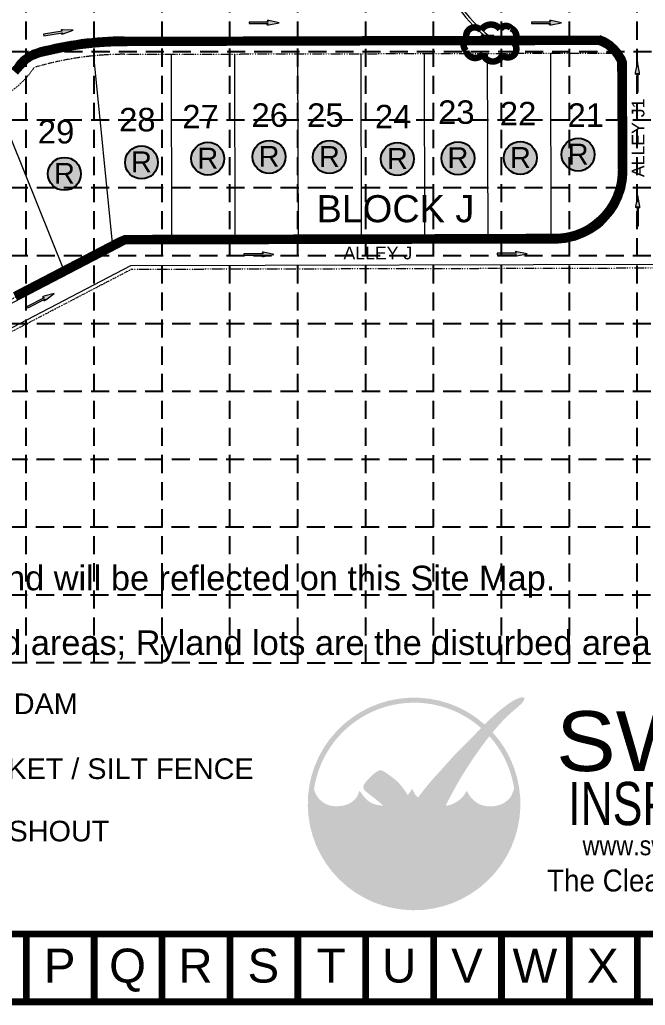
# Model space of a CAD drawing. Extents: x 7749 to 9256, y 6499 to 8908.
# Drawn here: x 8348 to 8695, y 6499 to 7045 of the extents above; entities that cross this region are included whole.
import ezdxf
from ezdxf.enums import TextEntityAlignment as Align

# ---------------------------------------------------------------- set-up
doc = ezdxf.new("R2010")
doc.units = 0
doc.header["$MEASUREMENT"] = 0
doc.linetypes.add('DASHED', pattern=[0.75, 0.5, -0.25])
doc.linetypes.add('DIVIDE', pattern=[1.25, 0.5, -0.25, 0, -0.25, 0, -0.25])
for name, color, linetype in [('1 ALLEY', 7, 'Continuous'), ('1 BLOCK NUMBERS', 7, 'Continuous'), ('1 LOT NUMBERS', 7, 'Continuous'), ('1 RYLAND LOT', 7, 'Continuous'), ('27', 7, 'Continuous'), ('29', 7, 'Continuous'), ('BASE', 7, 'Continuous'), ('DED-4692-2629', 7, 'Continuous'), ('DED-4746-825', 7, 'Continuous'), ('DED-4986-2484', 7, 'Continuous'), ('EROSION BLANKETS', 84, 'Continuous'), ('FLOODPLAIN-CB', 7, 'Continuous'), ('GRID', 254, 'DASHED'), ('INLET PROTECTION', 5, 'Continuous'), ('LEGEND', 7, 'Continuous'), ('LOGO', 7, 'Continuous'), ('PNTNO', 7, 'Continuous')]:
    doc.layers.add(name, color=color, linetype=linetype)
doc.styles.add("L200'", font='ARIAL.TTF', dxfattribs={"height": 0.001969})
doc.styles.add('LOGO', font='ROCKB.TTF', dxfattribs={"height": 25})
doc.styles.add('LOGO1', font='ROCKEB.TTF', dxfattribs={"height": 25})
doc.styles.add('ryland', font='ARIAL.TTF', dxfattribs={"height": 25})
doc.styles.get("Standard").update_dxf_attribs({"font": 'ARIAL.TTF'})

# ---------------------------------------------------------------- blocks, each defined once
blk = doc.blocks.new('RYLAND')
h = blk.add_hatch(color=81)
h.paths.add_polyline_path([(1.164, -1.048, 1), (-1.408, -1.048, 1)])
h.paths.add_polyline_path([(-1.348, -2.228), (1.104, -2.228), (1.104, 0.21), (-1.348, 0.21)], flags=25)
at = {"color": 5}
blk.add_circle((-0.122, -1.048), 1.286, dxfattribs=at)
at = {"layer": 'BASE', "color": 5, "style": 'ryland'}
blk.add_text('R', height=1.625, dxfattribs=at).set_placement((-0.122, -1.821), align=Align.CENTER)
blk = doc.blocks.new('A$C488D7619')
at = {"layer": 'INLET PROTECTION', "color": 170, "ltscale": 100, "const_width": 1.26}
blk.add_lwpolyline([(3.95, 6.64, 0.520567), (3.95, 6.64, 0.765195), (1.1, 5.21, 0.417879), (1.08, 2.62, 0.6649), (4.34, 2.12, 0.744833), (8.02, 1.81, 0.975642), (10.31, 4.18, 0.520567), (9.74, 7.03, 0.520567), (7.65, 6.84, 0.540264), (3.95, 6.64)], format="xyb", close=True, dxfattribs=at)
blk = doc.blocks.new('A$C2CE27EB8')
at = {"layer": 'LOGO'}
h = blk.add_hatch(color=170, dxfattribs=at)
h.paths.add_polyline_path([(95.21, 59.82), (94.07, 60.99), (93.21, 61.99), (92.49, 62.94), (91.73, 64.11), (90.89, 65.57), (90.18, 66.95), (89.7, 67.92), (89.22, 68.93), (88.75, 69.96), (88.28, 71), (87.62, 72.55), (86.87, 74.41), (86.32, 75.85), (85.99, 76.74), (85.67, 77.62), (85.34, 78.51), (85, 79.41), (84.64, 80.33), (84.26, 81.28), (83.86, 82.26), (83.43, 83.26), (82.97, 84.28), (82.49, 85.31), (81.99, 86.36), (81.46, 87.4), (80.9, 88.45), (80.32, 89.5), (79.72, 90.53), (79.11, 91.56), (78.48, 92.56), (77.84, 93.53), (77.2, 94.47), (76.56, 95.38), (75.92, 96.24), (75.3, 97.06), (74.67, 97.83), (74.04, 98.58), (73.41, 99.29), (72.76, 99.98), (72.18, 100.58), (70.47, 100.57), (68.51, 100.77), (66.91, 101.08), (65.81, 101.33), (64.71, 101.65), (63.63, 102.02), (62.06, 102.64), (60.08, 103.67), (58.25, 104.86), (56.64, 106.15), (55.21, 107.55), (53.97, 108.97), (52.92, 110.32), (52.07, 111.49), (51.38, 112.46), (51.04, 112.94), (50.73, 113.36), (50.45, 113.72), (50.21, 114.01), (49.99, 114.23), (49.81, 114.37), (49.65, 114.44), (49.52, 114.42), (49.41, 114.34), (49.31, 114.19), (49.21, 113.99), (49.12, 113.73), (49.03, 113.43), (48.78, 112.59), (48.35, 111.37), (47.82, 110.2), (47.26, 109.19), (46.56, 108.14), (45.73, 107.09), (44.77, 106.06), (43.69, 105.07), (42.49, 104.14), (41.19, 103.27), (39.81, 102.5), (38.37, 101.81), (36.89, 101.24), (35.33, 100.78), (33.65, 100.41), (31.82, 100.14), (29.83, 99.97), (27.76, 99.9), (25.71, 99.95), (23.77, 100.11), (21.99, 100.39), (20.31, 100.82), (18.69, 101.39), (17.08, 102.14), (15.46, 103.06), (13.87, 104.16), (12.32, 105.45), (11.21, 106.54), (10.49, 107.32), (9.78, 108.17), (9.09, 109.12), (8.42, 110.2), (7.76, 111.43), (7.12, 112.83), (6.48, 114.44), (5.86, 116.29, -0.595729), (166.64, 175.14), (167.92, 176.44), (168.96, 177.49), (170.04, 178.58, 37.93689), (177.71, 171.01), (177.27, 170.49), (176.39, 169.41), (175.49, 168.31), (174.62, 167.22, -0.146449), (198.44, 116.73), (198.02, 115.74), (197.64, 114.82), (197.3, 113.96), (196.98, 113.15), (196.5, 111.93), (195.97, 110.68), (195.37, 109.54), (194.69, 108.48), (193.93, 107.51), (193.1, 106.61), (192.17, 105.72), (191.18, 104.88), (190.12, 104.08), (189.01, 103.34), (187.85, 102.66), (186.64, 102.06), (185.39, 101.52), (184.09, 101.05), (182.74, 100.67), (181.36, 100.35), (179.94, 100.11), (178.49, 99.93), (177.02, 99.82), (175.54, 99.78), (174.03, 99.82), (172.47, 99.95), (170.84, 100.18), (169.18, 100.51), (167.52, 100.95), (165.91, 101.5), (164.39, 102.18), (162.94, 102.98), (161.55, 103.91), (160.21, 104.96), (158.91, 106.15), (157.67, 107.43), (156.53, 108.76), (155.55, 110.06), (154.79, 111.23), (154.27, 112.14), (153.99, 112.64), (153.74, 113.09), (153.51, 113.47), (153.3, 113.77), (153.11, 113.98), (152.93, 114.1), (152.75, 114.14), (152.58, 114.09), (152.41, 113.98), (152.25, 113.8), (152.08, 113.58), (151.91, 113.32), (151.73, 113.03), (151.54, 112.72), (151.05, 111.91), (150.36, 110.83), (149.46, 109.62), (148.5, 108.52), (147.62, 107.63), (146.66, 106.74), (145.6, 105.88), (144.45, 105.03), (143.18, 104.19), (141.78, 103.35), (140.21, 102.5), (138.46, 101.73), (136.85, 101.21), (135.6, 100.87), (134.17, 100.57), (132.63, 100.31), (132.28, 99.44), (131.88, 98.44), (131.44, 97.3), (130.94, 96.03), (130.41, 94.64), (129.83, 93.14), (129.24, 91.57), (128.62, 89.93), (127.98, 88.25), (127.34, 86.54), (126.7, 84.81), (126.06, 83.09), (125.43, 81.39), (124.82, 79.73), (124.23, 78.12), (123.66, 76.57), (123.12, 75.11), (122.63, 73.75), (122.17, 72.49), (121.74, 71.34), (121.35, 70.29), (120.76, 68.8), (120.05, 67.16), (119.31, 65.74), (118.49, 64.44), (117.62, 63.26), (116.71, 62.19), (115.76, 61.19), (114.82, 60.28), (113.86, 59.46), (112.87, 58.73), (111.85, 58.08), (110.78, 57.51), (109.69, 57.03), (108.36, 56.54), (106.8, 56.12), (105.39, 55.9), (104.06, 55.89), (102.79, 56.08), (101.53, 56.43), (100.05, 56.93), (98.76, 57.43), (97.49, 58.05), (96.33, 58.84)])
h.paths.add_polyline_path([(103.16, 111.27), (101.22, 114.68), (100.05, 117.13), (99.36, 115.39), (97.48, 112.29), (95.97, 110.59), (96.15, 110.29), (96.46, 109.79), (96.74, 109.33), (97, 108.91), (97.26, 108.53), (97.49, 108.2), (97.72, 107.9), (97.94, 107.65), (98.15, 107.42), (98.36, 107.22), (98.56, 107.05), (98.77, 106.9), (98.97, 106.76), (99.18, 106.64), (99.38, 106.53), (99.6, 106.43), (99.81, 106.34), (100.02, 106.26), (100.24, 106.19), (100.46, 106.13), (100.67, 106.08), (100.89, 106.04), (101.11, 106.01), (101.33, 105.98), (101.55, 105.96), (101.76, 105.96), (101.97, 105.96), (102.18, 105.97), (102.38, 105.99), (102.57, 106.02), (102.76, 106.06), (102.95, 106.11), (103.13, 106.17), (103.31, 106.24), (103.5, 106.32), (103.68, 106.4), (103.86, 106.5), (104.05, 106.61), (104.24, 106.73), (104.44, 106.86), (104.64, 107.01), (104.84, 107.16), (105.04, 107.33), (105.24, 107.51), (105.44, 107.7), (105.65, 107.91), (105.86, 108.13), (106, 108.29), (104.57, 109.51)], flags=17)
blk.add_hatch(color=240, dxfattribs=at).paths.add_polyline_path([(187.7, 194.51), (189.78, 196.09), (191.55, 197.41), (193.04, 198.49), (194.3, 199.38), (195.35, 200.09), (196.24, 200.66), (196.99, 201.11), (197.64, 201.49), (198.22, 201.81), (198.75, 202.09), (199.22, 202.33), (199.65, 202.54), (200.05, 202.72), (200.43, 202.88), (200.78, 203.03), (201.13, 203.17), (201.47, 203.31), (201.81, 203.45), (202.15, 203.58), (202.48, 203.71), (202.79, 203.83), (203.1, 203.95), (203.4, 204.06), (203.68, 204.16), (203.94, 204.24), (204.19, 204.32), (204.43, 204.39), (204.66, 204.45), (204.87, 204.5), (205.08, 204.54), (205.28, 204.58), (205.48, 204.61), (205.67, 204.63), (205.86, 204.64), (206.04, 204.65), (206.22, 204.66), (206.39, 204.66), (206.55, 204.65), (206.71, 204.64), (206.86, 204.62), (207, 204.6), (207.13, 204.58), (207.25, 204.55), (207.36, 204.52), (207.47, 204.48), (207.56, 204.43), (207.65, 204.38), (207.73, 204.33), (207.8, 204.27), (207.86, 204.2), (207.92, 204.13), (207.97, 204.05), (208.01, 203.96), (208.05, 203.87), (208.08, 203.77), (208.1, 203.66), (208.12, 203.54), (208.13, 203.41), (208.14, 203.28), (208.14, 203.14), (208.13, 203), (208.11, 202.85), (208.09, 202.7), (208.05, 202.56), (208.01, 202.41), (207.96, 202.26), (207.89, 202.11), (207.81, 201.95), (207.72, 201.79), (207.62, 201.61), (207.51, 201.42), (207.38, 201.22), (207.24, 201), (207.09, 200.76), (206.92, 200.51), (206.74, 200.25), (206.53, 199.97), (206.31, 199.68), (206.07, 199.39), (205.81, 199.08), (205.53, 198.77), (205.22, 198.44), (204.86, 198.08), (204.46, 197.69), (203.98, 197.25), (203.43, 196.75), (202.8, 196.18), (202.07, 195.54), (201.24, 194.82), (200.31, 194.02), (199.32, 193.17), (198.28, 192.27), (197.2, 191.33), (196.11, 190.38), (195.03, 189.41), (193.96, 188.46), (192.94, 187.51), (191.96, 186.59), (191, 185.67), (190.07, 184.75), (189.15, 183.83), (188.24, 182.89), (187.33, 181.94), (186.43, 180.98), (185.51, 179.98), (184.58, 178.96), (183.65, 177.93), (182.72, 176.88), (181.79, 175.81), (180.87, 174.75), (179.95, 173.68), (179.05, 172.62), (178.16, 171.55), (177.27, 170.49), (176.39, 169.41), (175.49, 168.31), (174.58, 167.18), (173.65, 166), (172.69, 164.77), (171.69, 163.47), (170.65, 162.1), (169.57, 160.67), (168.46, 159.19), (167.34, 157.67), (166.21, 156.13), (165.09, 154.57), (163.97, 153.02), (162.87, 151.48), (161.81, 149.96), (160.76, 148.47), (159.73, 146.98), (158.72, 145.49), (157.71, 143.99), (156.71, 142.48), (155.69, 140.95), (154.67, 139.38), (153.63, 137.77), (152.58, 136.13), (151.53, 134.48), (150.5, 132.83), (149.47, 131.18), (148.48, 129.56), (147.52, 127.98), (146.6, 126.44), (145.73, 124.97), (144.91, 123.54), (144.12, 122.16), (143.36, 120.8), (142.61, 119.46), (141.88, 118.12), (141.14, 116.78), (140.4, 115.41), (139.65, 114.02), (138.89, 112.61), (138.14, 111.22), (137.4, 109.85), (136.7, 108.54), (136.04, 107.29), (135.43, 106.14), (134.89, 105.1), (134.42, 104.18), (134.01, 103.36), (133.64, 102.59), (133.3, 101.86), (132.97, 101.11), (132.64, 100.31), (132.28, 99.44), (131.88, 98.44), (131.44, 97.3), (130.94, 96.03), (130.41, 94.64), (129.83, 93.14), (129.24, 91.57), (128.62, 89.93), (127.98, 88.25), (127.34, 86.54), (126.7, 84.81), (126.06, 83.09), (125.43, 81.39), (124.82, 79.73), (124.23, 78.12), (123.66, 76.57), (123.12, 75.11), (122.63, 73.75), (122.17, 72.49), (121.74, 71.34), (121.35, 70.29), (120.97, 69.32), (120.6, 68.42), (120.24, 67.59), (119.87, 66.82), (119.49, 66.1), (119.1, 65.41), (118.69, 64.75), (118.26, 64.13), (117.83, 63.54), (117.38, 62.98), (116.92, 62.44), (116.46, 61.93), (116, 61.44), (115.53, 60.97), (115.06, 60.51), (114.58, 60.08), (114.1, 59.67), (113.61, 59.28), (113.12, 58.91), (112.61, 58.57), (112.1, 58.24), (111.57, 57.94), (111.04, 57.65), (110.5, 57.39), (109.96, 57.15), (109.42, 56.93), (108.88, 56.73), (108.35, 56.55), (107.83, 56.39), (107.32, 56.26), (106.83, 56.14), (106.34, 56.05), (105.87, 55.97), (105.41, 55.93), (104.95, 55.9), (104.5, 55.89), (104.06, 55.92), (103.62, 55.96), (103.18, 56.03), (102.75, 56.11), (102.31, 56.21), (101.88, 56.33), (101.45, 56.46), (101.02, 56.6), (100.58, 56.75), (100.14, 56.9), (99.7, 57.06), (99.26, 57.23), (98.82, 57.42), (98.38, 57.61), (97.95, 57.83), (97.53, 58.06), (97.11, 58.31), (96.71, 58.58), (96.31, 58.87), (95.93, 59.19), (95.55, 59.52), (95.18, 59.86), (94.82, 60.22), (94.46, 60.59), (94.11, 60.97), (93.75, 61.36), (93.4, 61.77), (93.05, 62.2), (92.69, 62.68), (92.32, 63.21), (91.93, 63.8), (91.52, 64.46), (91.1, 65.21), (90.65, 66.04), (90.18, 66.95), (89.7, 67.92), (89.22, 68.93), (88.75, 69.96), (88.28, 71), (87.84, 72.04), (87.42, 73.04), (87.03, 74.01), (86.67, 74.94), (86.32, 75.85), (85.99, 76.74), (85.67, 77.62), (85.34, 78.51), (85, 79.41), (84.64, 80.33), (84.26, 81.28), (83.86, 82.26), (83.43, 83.26), (82.97, 84.28), (82.49, 85.31), (81.99, 86.36), (81.46, 87.4), (80.9, 88.45), (80.32, 89.5), (79.72, 90.53), (79.11, 91.56), (78.48, 92.56), (77.84, 93.53), (77.2, 94.47), (76.56, 95.38), (75.92, 96.24), (75.3, 97.06), (74.67, 97.83), (74.04, 98.58), (73.41, 99.29), (72.76, 99.98), (72.09, 100.67), (71.4, 101.34), (70.67, 102.02), (69.91, 102.71), (69.12, 103.4), (68.31, 104.1), (67.47, 104.8), (66.62, 105.5), (65.76, 106.2), (64.89, 106.89), (64.02, 107.59), (63.16, 108.27), (62.31, 108.94), (61.47, 109.59), (60.67, 110.23), (59.9, 110.83), (59.17, 111.39), (58.5, 111.92), (57.88, 112.41), (57.32, 112.84), (56.82, 113.23), (56.38, 113.58), (55.98, 113.9), (55.63, 114.19), (55.32, 114.46), (55.04, 114.72), (54.79, 114.96), (54.57, 115.2), (54.37, 115.44), (54.18, 115.67), (54.02, 115.91), (53.88, 116.14), (53.76, 116.38), (53.66, 116.63), (53.58, 116.89), (53.51, 117.15), (53.46, 117.42), (53.43, 117.69), (53.41, 117.97), (53.4, 118.25), (53.42, 118.54), (53.44, 118.82), (53.48, 119.1), (53.54, 119.37), (53.6, 119.64), (53.69, 119.92), (53.8, 120.2), (53.93, 120.5), (54.08, 120.81), (54.27, 121.13), (54.48, 121.48), (54.72, 121.85), (54.99, 122.24), (55.3, 122.66), (55.63, 123.1), (55.99, 123.56), (56.39, 124.05), (56.81, 124.55), (57.26, 125.06), (57.73, 125.6), (58.24, 126.14), (58.76, 126.7), (59.3, 127.26), (59.86, 127.81), (60.43, 128.37), (61.01, 128.91), (61.59, 129.45), (62.18, 129.96), (62.76, 130.46), (63.34, 130.94), (63.9, 131.39), (64.44, 131.81), (64.95, 132.2), (65.43, 132.56), (65.88, 132.88), (66.28, 133.16), (66.64, 133.41), (66.98, 133.62), (67.28, 133.8), (67.56, 133.96), (67.83, 134.09), (68.08, 134.2), (68.33, 134.3), (68.57, 134.37), (68.81, 134.44), (69.05, 134.49), (69.29, 134.52), (69.53, 134.54), (69.76, 134.55), (69.99, 134.53), (70.22, 134.51), (70.45, 134.46), (70.68, 134.4), (70.91, 134.33), (71.14, 134.25), (71.38, 134.15), (71.62, 134.04), (71.87, 133.93), (72.12, 133.81), (72.38, 133.68), (72.66, 133.54), (72.96, 133.38), (73.28, 133.2), (73.63, 133), (74.02, 132.77), (74.44, 132.5), (74.92, 132.19), (75.44, 131.84), (76, 131.45), (76.6, 131.02), (77.24, 130.56), (77.91, 130.08), (78.6, 129.57), (79.31, 129.05), (80.02, 128.52), (80.75, 127.98), (81.48, 127.43), (82.21, 126.88), (82.94, 126.31), (83.65, 125.74), (84.36, 125.15), (85.05, 124.55), (85.73, 123.94), (86.39, 123.32), (87.02, 122.69), (87.64, 122.04), (88.25, 121.37), (88.84, 120.69), (89.43, 120), (90, 119.29), (90.57, 118.56), (91.14, 117.82), (91.69, 117.06), (92.24, 116.31), (92.77, 115.55), (93.29, 114.8), (93.78, 114.07), (94.25, 113.36), (94.69, 112.68), (95.1, 112.03), (95.48, 111.41), (95.83, 110.83), (96.15, 110.29), (96.46, 109.79), (96.74, 109.33), (97, 108.91), (97.26, 108.53), (97.49, 108.2), (97.72, 107.9), (97.94, 107.65), (98.15, 107.42), (98.36, 107.22), (98.56, 107.05), (98.77, 106.9), (98.97, 106.76), (99.18, 106.64), (99.38, 106.53), (99.6, 106.43), (99.81, 106.34), (100.02, 106.26), (100.24, 106.19), (100.46, 106.13), (100.67, 106.08), (100.89, 106.04), (101.11, 106.01), (101.33, 105.98), (101.55, 105.96), (101.76, 105.96), (101.97, 105.96), (102.18, 105.97), (102.38, 105.99), (102.57, 106.02), (102.76, 106.06), (102.95, 106.11), (103.13, 106.17), (103.31, 106.24), (103.5, 106.32), (103.68, 106.4), (103.86, 106.5), (104.05, 106.61), (104.24, 106.73), (104.44, 106.86), (104.64, 107.01), (104.84, 107.16), (105.04, 107.33), (105.24, 107.51), (105.44, 107.7), (105.65, 107.91), (105.86, 108.13), (106.07, 108.38), (106.29, 108.64), (106.52, 108.93), (106.76, 109.24), (107.01, 109.57), (107.28, 109.94), (107.57, 110.33), (107.87, 110.76), (108.19, 111.21), (108.54, 111.7), (108.91, 112.2), (109.3, 112.74), (109.71, 113.3), (110.16, 113.88), (110.63, 114.49), (111.12, 115.12), (111.65, 115.78), (112.2, 116.46), (112.78, 117.17), (113.38, 117.91), (114.01, 118.68), (114.67, 119.48), (115.35, 120.3), (116.06, 121.16), (116.8, 122.05), (117.57, 122.97), (118.38, 123.92), (119.21, 124.9), (120.09, 125.9), (121, 126.93), (121.94, 127.99), (122.92, 129.07), (123.91, 130.16), (124.92, 131.26), (125.93, 132.36), (126.93, 133.45), (127.92, 134.52), (128.87, 135.57), (129.8, 136.59), (130.69, 137.59), (131.56, 138.57), (132.42, 139.54), (133.27, 140.5), (134.12, 141.46), (134.97, 142.43), (135.84, 143.4), (136.72, 144.39), (137.63, 145.4), (138.56, 146.43), (139.51, 147.47), (140.5, 148.54), (141.51, 149.63), (142.56, 150.74), (143.65, 151.87), (144.77, 153.03), (145.92, 154.21), (147.09, 155.39), (148.27, 156.58), (149.45, 157.76), (150.62, 158.93), (151.77, 160.08), (152.89, 161.19), (153.98, 162.27), (155.03, 163.32), (156.06, 164.34), (157.07, 165.35), (158.06, 166.34), (159.03, 167.32), (160, 168.3), (160.97, 169.29), (161.94, 170.28), (162.91, 171.28), (163.89, 172.3), (164.88, 173.32), (165.88, 174.35), (166.89, 175.39), (167.92, 176.44), (168.96, 177.49), (170.01, 178.54), (171.08, 179.6), (172.15, 180.66), (173.23, 181.71), (174.32, 182.75), (175.4, 183.78), (176.47, 184.8), (177.54, 185.8), (178.59, 186.77), (179.66, 187.74), (180.76, 188.73), (181.92, 189.75), (183.18, 190.82), (184.54, 191.95), (186.04, 193.18)])
for s, height, style, width, p in [('SWPPP', 57.609, 'LOGO1', 1.115, (238.8, 133.74)), ('INSPECTIONS', 41.6377, 'LOGO1', 0.77, (250.33, 81.68)), ('www.swpppinspections.com', 18.669, 'LOGO', 0.9, (264.21, 52.73))]:
    blk.add_text(s, height=height, dxfattribs=dict(at, style=style, width=width)).set_placement(p)
at = {"layer": 'LOGO', "color": 170, "style": 'LOGO', "width": 0.95}
blk.add_text('The Clean Water Company', height=21.0777, dxfattribs=at).set_placement((229.98, 17.86))

msp = doc.modelspace()

# ---------------------------------------------------------------- hatches: boundary and pattern name
at = {"layer": 'FLOODPLAIN-CB', "linetype": 'Continuous', "lineweight": 0}
h = msp.add_hatch(color=7, dxfattribs=at)
edge = h.paths.add_edge_path()
edge.add_line((8485.49, 7044.1), (8486.04, 7043.49))
edge.add_line((8486.04, 7043.49), (8475.46, 7043.49))
edge.add_line((8475.46, 7043.49), (8475.46, 7042.63))
edge.add_line((8475.46, 7042.63), (8486.04, 7042.63))
edge.add_line((8486.04, 7042.63), (8485.51, 7042.13))
edge.add_line((8485.51, 7042.13), (8485.51, 7042.13))
edge.add_ellipse((8486.04, 7042.08), major_axis=(-0.56, 0), ratio=0.285714, start_angle=-17.1827, end_angle=124.7269)
edge.add_line((8486.36, 7041.95), (8486.36, 7041.95))
edge.add_line((8486.36, 7041.95), (8492.09, 7043.09))
edge.add_line((8492.09, 7043.09), (8486.36, 7044.27))
edge.add_line((8486.36, 7044.27), (8486.36, 7044.27))
edge.add_ellipse((8486.04, 7044.14), major_axis=(-0.56, 0), ratio=0.285714, start_angle=234.1685, end_angle=374.4967)
edge.add_line((8485.49, 7044.1), (8485.49, 7044.1))
h = msp.add_hatch(color=7, dxfattribs=at)
edge = h.paths.add_edge_path()
edge.add_line((8641.81, 7044.1), (8642.36, 7043.49))
edge.add_line((8642.36, 7043.49), (8631.77, 7043.49))
edge.add_line((8631.77, 7043.49), (8631.78, 7042.63))
edge.add_line((8631.78, 7042.63), (8642.36, 7042.63))
edge.add_line((8642.36, 7042.63), (8641.82, 7042.13))
edge.add_line((8641.82, 7042.13), (8641.82, 7042.13))
edge.add_ellipse((8642.35, 7042.08), major_axis=(-0.56, 0), ratio=0.285714, start_angle=-17.1827, end_angle=124.7269)
edge.add_line((8642.67, 7041.95), (8642.67, 7041.95))
edge.add_line((8642.67, 7041.95), (8648.4, 7043.09))
edge.add_line((8648.4, 7043.09), (8642.68, 7044.27))
edge.add_line((8642.68, 7044.27), (8642.68, 7044.27))
edge.add_ellipse((8642.35, 7044.14), major_axis=(-0.56, 0), ratio=0.285714, start_angle=234.1685, end_angle=374.4967)
edge.add_line((8641.81, 7044.1), (8641.81, 7044.1))
h = msp.add_hatch(color=7, dxfattribs=at)
edge = h.paths.add_edge_path()
edge.add_line((8371.4, 7038.95), (8372.04, 7038.44))
edge.add_line((8372.04, 7038.44), (8361.6, 7036.7))
edge.add_line((8361.6, 7036.7), (8361.74, 7035.85))
edge.add_line((8361.74, 7035.85), (8372.18, 7037.59))
edge.add_line((8372.18, 7037.59), (8371.73, 7037.01))
edge.add_line((8371.73, 7037.01), (8371.73, 7037.01))
edge.add_ellipse((8372.27, 7037.05), major_axis=(0.552, 0.092), ratio=0.285714, start_angle=162.8173, end_angle=304.7269)
edge.add_line((8372.6, 7036.98), (8372.6, 7036.98))
edge.add_line((8372.6, 7036.98), (8378.07, 7039.04))
edge.add_line((8378.07, 7039.04), (8372.23, 7039.26))
edge.add_line((8372.23, 7039.26), (8372.23, 7039.26))
edge.add_ellipse((8371.93, 7039.08), major_axis=(0.552, 0.092), ratio=0.285714, start_angle=54.1685, end_angle=194.4967)
edge.add_line((8371.4, 7038.95), (8371.4, 7038.95))
h = msp.add_hatch(color=7, dxfattribs=at)
edge = h.paths.add_edge_path()
edge.add_line((8689.43, 7014.62), (8690.04, 7015.17))
edge.add_line((8690.04, 7015.17), (8690.04, 7004.58))
edge.add_line((8690.04, 7004.58), (8690.9, 7004.59))
edge.add_line((8690.9, 7004.59), (8690.9, 7015.17))
edge.add_line((8690.9, 7015.17), (8691.4, 7014.63))
edge.add_line((8691.4, 7014.63), (8691.4, 7014.63))
edge.add_ellipse((8691.45, 7015.16), major_axis=(0, 0.56), ratio=0.285714, start_angle=162.8173, end_angle=304.7269)
edge.add_line((8691.58, 7015.48), (8691.58, 7015.48))
edge.add_line((8691.58, 7015.48), (8690.44, 7021.21))
edge.add_line((8690.44, 7021.21), (8689.26, 7015.49))
edge.add_line((8689.26, 7015.49), (8689.26, 7015.49))
edge.add_ellipse((8689.39, 7015.16), major_axis=(0, 0.56), ratio=0.285714, start_angle=54.1685, end_angle=194.4967)
edge.add_line((8689.43, 7014.62), (8689.43, 7014.62))
h = msp.add_hatch(color=7, dxfattribs=at)
edge = h.paths.add_edge_path()
edge.add_line((8689.61, 6940.71), (8690.22, 6941.26))
edge.add_line((8690.22, 6941.26), (8690.22, 6930.68))
edge.add_line((8690.22, 6930.68), (8691.08, 6930.68))
edge.add_line((8691.08, 6930.68), (8691.08, 6941.26))
edge.add_line((8691.08, 6941.26), (8691.58, 6940.73))
edge.add_line((8691.58, 6940.73), (8691.58, 6940.73))
edge.add_ellipse((8691.63, 6941.26), major_axis=(0, 0.56), ratio=0.285714, start_angle=162.8173, end_angle=304.7269)
edge.add_line((8691.76, 6941.58), (8691.76, 6941.58))
edge.add_line((8691.76, 6941.58), (8690.62, 6947.31))
edge.add_line((8690.62, 6947.31), (8689.44, 6941.58))
edge.add_line((8689.44, 6941.58), (8689.44, 6941.58))
edge.add_ellipse((8689.57, 6941.26), major_axis=(0, 0.56), ratio=0.285714, start_angle=54.1685, end_angle=194.4967)
edge.add_line((8689.61, 6940.71), (8689.61, 6940.71))
h = msp.add_hatch(color=7, dxfattribs=at)
edge = h.paths.add_edge_path()
edge.add_line((8482.65, 6915.82), (8483.2, 6915.22))
edge.add_line((8483.2, 6915.22), (8472.62, 6915.19))
edge.add_line((8472.62, 6915.19), (8472.62, 6914.33))
edge.add_line((8472.62, 6914.33), (8483.2, 6914.36))
edge.add_line((8483.2, 6914.36), (8482.67, 6913.86))
edge.add_line((8482.67, 6913.86), (8482.67, 6913.85))
edge.add_ellipse((8483.2, 6913.81), major_axis=(0.56, 0.001), ratio=0.285714, start_angle=162.8173, end_angle=304.7269)
edge.add_line((8483.52, 6913.68), (8483.52, 6913.68))
edge.add_line((8483.52, 6913.68), (8489.25, 6914.83))
edge.add_line((8489.25, 6914.83), (8483.52, 6915.99))
edge.add_line((8483.52, 6915.99), (8483.52, 6915.99))
edge.add_ellipse((8483.19, 6915.86), major_axis=(0.56, 0.001), ratio=0.285714, start_angle=54.1685, end_angle=194.4967)
edge.add_line((8482.65, 6915.82), (8482.65, 6915.82))
h = msp.add_hatch(color=7, dxfattribs=at)
edge = h.paths.add_edge_path()
edge.add_line((8622.86, 6916.16), (8623.41, 6915.56))
edge.add_line((8623.41, 6915.56), (8612.82, 6915.53))
edge.add_line((8612.82, 6915.53), (8612.83, 6914.67))
edge.add_line((8612.83, 6914.67), (8623.41, 6914.7))
edge.add_line((8623.41, 6914.7), (8622.87, 6914.2))
edge.add_line((8622.87, 6914.2), (8622.87, 6914.19))
edge.add_ellipse((8623.41, 6914.15), major_axis=(0.56, 0.001), ratio=0.285714, start_angle=162.8173, end_angle=304.7269)
edge.add_line((8623.73, 6914.02), (8623.73, 6914.02))
edge.add_line((8623.73, 6914.02), (8629.45, 6915.17))
edge.add_line((8629.45, 6915.17), (8623.72, 6916.33))
edge.add_line((8623.72, 6916.33), (8623.73, 6916.33))
edge.add_ellipse((8623.4, 6916.2), major_axis=(0.56, 0.001), ratio=0.285714, start_angle=54.1685, end_angle=194.4967)
edge.add_line((8622.86, 6916.16), (8622.86, 6916.16))
h = msp.add_hatch(color=7, dxfattribs=at)
edge = h.paths.add_edge_path()
edge.add_line((8361.15, 6891.1), (8361.92, 6890.82))
edge.add_line((8361.92, 6890.82), (8352.53, 6885.93))
edge.add_line((8352.53, 6885.93), (8352.93, 6885.17))
edge.add_line((8352.93, 6885.17), (8362.32, 6890.05))
edge.add_line((8362.32, 6890.05), (8362.07, 6889.36))
edge.add_line((8362.07, 6889.36), (8362.07, 6889.36))
edge.add_ellipse((8362.57, 6889.57), major_axis=(0.497, 0.259), ratio=0.285714, start_angle=162.8173, end_angle=304.7269)
edge.add_line((8362.91, 6889.6), (8362.91, 6889.6))
edge.add_line((8362.91, 6889.6), (8367.47, 6893.25))
edge.add_line((8367.47, 6893.25), (8361.84, 6891.65))
edge.add_line((8361.84, 6891.65), (8361.85, 6891.65))
edge.add_ellipse((8361.62, 6891.39), major_axis=(0.497, 0.259), ratio=0.285714, start_angle=54.1685, end_angle=194.4967)
edge.add_line((8361.15, 6891.1), (8361.15, 6891.1))

# ---------------------------------------------------------------- linework, layer by layer
at = {"layer": '27', "color": 7, "linetype": 'DIVIDE', "lineweight": 0}
for p, q in [((8406.24, 7025.63), (8677.43, 7026.29)), ((8677.43, 7026.29), (8682.44, 7021.3)), ((8682.44, 7021.3), (8682.59, 6961.3)), ((8406.58, 6922.63), (8273.23, 6853.21)), ((8644.68, 6923.21), (8406.58, 6922.63)), ((8410.51, 6906.64), (8230.77, 6813.08)), ((8410.51, 6906.64), (8938.52, 6907.92))]:
    msp.add_line(p, q, dxfattribs=at)
for centre, radius, start, end in [((8314.89, 7046.07), 50, 193.1581, 326.2148), ((8406.67, 6850.63), 175, 90.1389, 106.6764), ((8644.59, 6961.21), 38, 270.1389, 0.1389)]:
    msp.add_arc(centre, radius, start, end, dxfattribs=at)
at = {"layer": '29', "color": 7, "linetype": 'Continuous', "lineweight": 0}
for p, q in [((8389.34, 7024.77), (8399.85, 6919.12)), ((8432.78, 6922.69), (8432.53, 7025.69)), ((8467.78, 6922.78), (8467.53, 7025.78)), ((8502.78, 6922.86), (8502.53, 7025.86)), ((8537.78, 6922.95), (8537.53, 7025.95)), ((8572.78, 6923.03), (8572.53, 7026.03)), ((8607.78, 6923.12), (8607.53, 7026.12)), ((8642.78, 6923.2), (8642.53, 7026.2)), ((8373.3, 6905.31), (8335, 7000.29))]:
    msp.add_line(p, q, dxfattribs=at)
at = {"layer": 'BASE', "const_width": 3.76}
for points in [[(9254.16, 6500.92), (9254.16, 8906.43), (7750.71, 8906.43), (7750.71, 6500.92)], [(9216.57, 6538.5), (9216.57, 8868.85), (7788.29, 8868.85), (7788.29, 6538.5)]]:
    msp.add_lwpolyline(points, close=True, dxfattribs=at)
for points in [[(8352.09, 6538.5), (8352.09, 6500.92)], [(8389.67, 6538.5), (8389.67, 6500.92)], [(8427.26, 6538.5), (8427.26, 6500.92)], [(8464.84, 6538.5), (8464.84, 6500.92)], [(8502.43, 6538.5), (8502.43, 6500.92)], [(8540.02, 6538.5), (8540.02, 6500.92)], [(8577.6, 6538.5), (8577.6, 6500.92)], [(8615.19, 6538.5), (8615.19, 6500.92)], [(8652.78, 6538.5), (8652.78, 6500.92)], [(8690.36, 6538.5), (8690.36, 6500.92)]]:
    msp.add_lwpolyline(points, dxfattribs=at)
at = {"layer": 'DED-4692-2629', "color": 7, "linetype": 'Continuous', "lineweight": 0}
for p, q in [((8610.88, 7036.12), (8603.88, 7036.11)), ((8603.88, 7036.11), (8603.89, 7032.61)), ((8610.38, 7035.62), (8604.38, 7035.61)), ((8604.38, 7035.61), (8604.39, 7033.11)), ((8610.39, 7033.12), (8610.38, 7035.62)), ((8610.89, 7032.62), (8610.88, 7036.12)), ((8603.89, 7032.61), (8610.89, 7032.62)), ((8604.39, 7033.11), (8610.39, 7033.12)), ((8610.39, 7033.12), (8610.39, 7033.12)), ((8610.89, 7032.62), (8610.89, 7032.62))]:
    msp.add_line(p, q, dxfattribs=at)
at = {"layer": 'DED-4746-825', "color": 7, "linetype": 'Continuous', "lineweight": 0}
for p, q in [((8684.59, 6961.3), (8684.44, 7021.3)), ((8274.15, 6851.44), (8407.07, 6920.63)), ((8407.07, 6920.63), (8644.68, 6921.21)), ((8410.02, 6908.64), (8936.51, 6909.91)), ((8231.66, 6815.8), (8410.02, 6908.64))]:
    msp.add_line(p, q, dxfattribs=at)
for centre, radius, start, end in [((8661.87, 7013.15), 24, 19.8482, 70.4295), ((8644.59, 6961.21), 40, 270.1389, 0.1389)]:
    msp.add_arc(centre, radius, start, end, dxfattribs=at)
at = {"layer": 'DED-4986-2484', "color": 7, "linetype": 'Continuous', "lineweight": 0}
msp.add_line((8406.22, 7035.13), (8669.91, 7035.77), dxfattribs=at)
for centre, radius, start, end in [((8406.67, 6850.63), 184.5, 90.1389, 104.8666), ((8365.74, 7004.79), 25, 104.8666, 140.9298)]:
    msp.add_arc(centre, radius, start, end, dxfattribs=at)
at = {"layer": 'EROSION BLANKETS', "lineweight": 0, "const_width": 5, "flags": 128}
msp.add_lwpolyline([(8345.6, 7016.01), (8348.84, 7019.71), (8351.9, 7022.86), (8354.5, 7024.62), (8359.31, 7026.5), (8367.83, 7028.38), (8374.26, 7029.76), (8381.51, 7030.93), (8386.81, 7031.54), (8390.63, 7031.93), (8397.15, 7032.39), (8403.58, 7032.57), (8415.12, 7032.71), (8502.42, 7032.89), (8559.03, 7033.06), (8635.03, 7033.18), (8654.23, 7033.29), (8667.82, 7033.27), (8669.07, 7033.27), (8670.1, 7032.98), (8671.99, 7032.13), (8674.21, 7030.89), (8677.45, 7028.21), (8680.03, 7024.77), (8681.19, 7022.65), (8681.7, 7021.53), (8682.04, 6972.43), (8682.06, 6966.82), (8682.11, 6961.5), (8682.05, 6959.2), (8681.73, 6956.03), (8681.45, 6954.05), (8680.8, 6951.23), (8679.19, 6946.72), (8677.36, 6942.93), (8675.24, 6939.58), (8672.61, 6936.25), (8670.47, 6934.09), (8666.49, 6930.77), (8663.39, 6928.69), (8660.27, 6927.08), (8657.04, 6925.79), (8654.23, 6924.96), (8650.77, 6924.18), (8647.04, 6923.78), (8584.82, 6923.54), (8406.94, 6923.12), (8404.04, 6921.89), (8345.86, 6891.6)], dxfattribs=at)
at = {"layer": 'FLOODPLAIN-CB', "color": 7, "linetype": 'Continuous', "lineweight": 0}
for p, q in [((8486.04, 7043.49), (8475.46, 7043.49)), ((8475.46, 7043.49), (8475.46, 7042.63)), ((8475.46, 7042.63), (8486.04, 7042.63)), ((8485.49, 7044.1), (8486.04, 7043.49)), ((8485.49, 7044.1), (8485.49, 7044.1)), ((8486.04, 7042.63), (8485.51, 7042.13)), ((8485.51, 7042.13), (8485.51, 7042.13)), ((8492.09, 7043.09), (8486.36, 7044.27)), ((8486.36, 7044.27), (8486.36, 7044.27)), ((8486.36, 7041.95), (8492.09, 7043.09)), ((8486.36, 7041.95), (8486.36, 7041.95)), ((8642.36, 7043.49), (8631.77, 7043.49)), ((8631.77, 7043.49), (8631.78, 7042.63)), ((8631.78, 7042.63), (8642.36, 7042.63)), ((8641.81, 7044.1), (8642.36, 7043.49)), ((8641.81, 7044.1), (8641.81, 7044.1)), ((8642.36, 7042.63), (8641.82, 7042.13)), ((8641.82, 7042.13), (8641.82, 7042.13)), ((8642.67, 7041.95), (8648.4, 7043.09)), ((8642.67, 7041.95), (8642.67, 7041.95)), ((8648.4, 7043.09), (8642.68, 7044.27)), ((8642.68, 7044.27), (8642.68, 7044.27)), ((8372.04, 7038.44), (8361.6, 7036.7)), ((8361.6, 7036.7), (8361.74, 7035.85)), ((8361.74, 7035.85), (8372.18, 7037.59)), ((8371.4, 7038.95), (8372.04, 7038.44)), ((8371.4, 7038.95), (8371.4, 7038.95)), ((8372.18, 7037.59), (8371.73, 7037.01)), ((8371.73, 7037.01), (8371.73, 7037.01)), ((8378.07, 7039.04), (8372.23, 7039.26)), ((8372.23, 7039.26), (8372.23, 7039.26)), ((8372.6, 7036.98), (8378.07, 7039.04)), ((8372.6, 7036.98), (8372.6, 7036.98)), ((8690.44, 7021.21), (8689.26, 7015.49)), ((8691.58, 7015.48), (8690.44, 7021.21)), ((8689.26, 7015.49), (8689.26, 7015.49)), ((8689.43, 7014.62), (8690.04, 7015.17)), ((8689.43, 7014.62), (8689.43, 7014.62)), ((8690.04, 7015.17), (8690.04, 7004.58)), ((8690.9, 7004.59), (8690.9, 7015.17)), ((8690.9, 7015.17), (8691.4, 7014.63)), ((8691.4, 7014.63), (8691.4, 7014.63)), ((8691.58, 7015.48), (8691.58, 7015.48)), ((8690.04, 7004.58), (8690.9, 7004.59)), ((8690.62, 6947.31), (8689.44, 6941.58)), ((8691.76, 6941.58), (8690.62, 6947.31)), ((8689.44, 6941.58), (8689.44, 6941.58)), ((8689.61, 6940.71), (8690.22, 6941.26)), ((8689.61, 6940.71), (8689.61, 6940.71)), ((8690.22, 6941.26), (8690.22, 6930.68)), ((8691.08, 6930.68), (8691.08, 6941.26)), ((8691.08, 6941.26), (8691.58, 6940.73)), ((8691.58, 6940.73), (8691.58, 6940.73)), ((8691.76, 6941.58), (8691.76, 6941.58)), ((8690.22, 6930.68), (8691.08, 6930.68)), ((8483.2, 6915.22), (8472.62, 6915.19)), ((8472.62, 6915.19), (8472.62, 6914.33)), ((8482.65, 6915.82), (8483.2, 6915.22)), ((8482.65, 6915.82), (8482.65, 6915.82)), ((8489.25, 6914.83), (8483.52, 6915.99)), ((8483.52, 6915.99), (8483.52, 6915.99)), ((8483.52, 6913.68), (8489.25, 6914.83)), ((8623.41, 6915.56), (8612.82, 6915.53)), ((8612.82, 6915.53), (8612.83, 6914.67)), ((8612.83, 6914.67), (8623.41, 6914.7)), ((8622.86, 6916.16), (8623.41, 6915.56)), ((8622.86, 6916.16), (8622.86, 6916.16)), ((8623.41, 6914.7), (8622.87, 6914.2)), ((8629.45, 6915.17), (8623.72, 6916.33)), ((8623.72, 6916.33), (8623.73, 6916.33)), ((8623.73, 6914.02), (8629.45, 6915.17)), ((8472.62, 6914.33), (8483.2, 6914.36)), ((8483.2, 6914.36), (8482.67, 6913.86)), ((8482.67, 6913.86), (8482.67, 6913.85)), ((8483.52, 6913.68), (8483.52, 6913.68)), ((8622.87, 6914.2), (8622.87, 6914.19)), ((8623.73, 6914.02), (8623.73, 6914.02)), ((8367.47, 6893.25), (8361.84, 6891.65)), ((8362.91, 6889.6), (8367.47, 6893.25)), ((8361.92, 6890.82), (8352.53, 6885.93)), ((8352.93, 6885.17), (8362.32, 6890.05)), ((8361.15, 6891.1), (8361.92, 6890.82)), ((8361.15, 6891.1), (8361.15, 6891.1)), ((8361.84, 6891.65), (8361.85, 6891.65)), ((8362.32, 6890.05), (8362.07, 6889.36)), ((8362.07, 6889.36), (8362.07, 6889.36)), ((8362.91, 6889.6), (8362.91, 6889.6)), ((8352.53, 6885.93), (8352.93, 6885.17))]:
    msp.add_line(p, q, dxfattribs=at)
for centre, major_axis, start_param, end_param in [((8486.04, 7044.14), (-0.56, 0), 4.087011, 6.536201), ((8486.04, 7042.08), (-0.56, 0), -0.299894, 2.176896), ((8642.35, 7044.14), (-0.56, 0), 4.087011, 6.536201), ((8642.35, 7042.08), (-0.56, 0), -0.299894, 2.176896), ((8371.93, 7039.08), (0.552, 0.092), 0.945418, 3.394608), ((8372.27, 7037.05), (0.552, 0.092), 2.841698, 5.318488), ((8689.39, 7015.16), (0, 0.56), 0.945418, 3.394608), ((8691.45, 7015.16), (0, 0.56), 2.841698, 5.318488), ((8689.57, 6941.26), (0, 0.56), 0.945418, 3.394608), ((8691.63, 6941.26), (0, 0.56), 2.841698, 5.318488), ((8483.19, 6915.86), (0.56, 0.001), 0.945418, 3.394608), ((8623.4, 6916.2), (0.56, 0.001), 0.945418, 3.394608), ((8483.2, 6913.81), (0.56, 0.001), 2.841698, 5.318488), ((8623.41, 6914.15), (0.56, 0.001), 2.841698, 5.318488), ((8361.62, 6891.39), (0.497, 0.259), 0.945418, 3.394608), ((8362.57, 6889.57), (0.497, 0.259), 2.841698, 5.318488)]:
    msp.add_ellipse(centre, major_axis=major_axis, ratio=0.285714, start_param=start_param, end_param=end_param, dxfattribs=at)
for p in [(8485.51, 7042.13), (8641.82, 7042.13), (8371.73, 7037.01), (8691.4, 7014.63), (8691.58, 6940.73), (8482.67, 6913.86), (8622.87, 6914.2), (8362.07, 6889.36)]:
    msp.add_point(p, dxfattribs=at)
at = {"layer": 'GRID', "linetype": 'DASHED', "ltscale": 20}
for p, q in [((8352.09, 6688.77), (8352.09, 8868.85)), ((8389.67, 6688.76), (8389.67, 8868.85)), ((8427.26, 6688.76), (8427.26, 8868.85)), ((8464.84, 6688.75), (8464.84, 8868.85)), ((8502.43, 6688.75), (8502.43, 8868.85)), ((8540.02, 6688.74), (8540.02, 8868.85)), ((8577.6, 6688.73), (8577.6, 8868.85)), ((8615.19, 6688.73), (8615.19, 8868.85)), ((8652.78, 6688.72), (8652.78, 8868.85)), ((8690.36, 6688.72), (8690.36, 8868.85)), ((7788.29, 7027.12), (9216.57, 7027.12)), ((7787.94, 6989.41), (9216.21, 6989.41)), ((7787.94, 6951.82), (9216.21, 6951.82)), ((7787.94, 6914.24), (9216.21, 6914.24)), ((7787.94, 6876.65), (9216.21, 6876.65)), ((7787.94, 6839.07), (9216.21, 6839.07)), ((7787.74, 6801.51), (9215.02, 6801.43)), ((7787.47, 6763.82), (9215.02, 6764.07)), ((7787.6, 6726.31), (9215.16, 6726.21)), ((7787.6, 6688.86), (9215.11, 6688.63))]:
    msp.add_line(p, q, dxfattribs=at)
at = {"layer": 'PNTNO', "color": 7, "linetype": 'Continuous', "lineweight": 0}
for radius, end in [(80.75, 231.1072), (79.25, 232.4649)]:
    msp.add_arc((8656.88, 7098.46), radius, 197.2393, end, dxfattribs=at)

# ---------------------------------------------------------------- block references
at = {"xscale": 0.5754863933307206, "yscale": 0.5754863933307206, "zscale": 0.5754863933280013}
msp.add_blockref('A$C2CE27EB8', (8508.03, 6551.77), dxfattribs=at)
at = {"layer": '1 RYLAND LOT', "color": 7, "xscale": 7.092698446829672, "yscale": 7.092698446829672, "zscale": 7.092698446829309}
for p in [(8416.75, 6973.22), (8453.46, 6975.27), (8487.37, 6976.26), (8520.77, 6976.16), (8558.4, 6975.1), (8591.95, 6975.51), (8626.49, 6975.66), (8658.48, 6977.49), (8374.07, 6966.87)]:
    msp.add_blockref('RYLAND', p, dxfattribs=at)
at = {"layer": 'INLET PROTECTION', "lineweight": 0, "xscale": 2.860000000000582, "yscale": 2.860000000000582, "zscale": 2.86}
msp.add_blockref('A$C488D7619', (8592.6, 7019.95), dxfattribs=at)

# ---------------------------------------------------------------- texts
at = {"layer": '1 ALLEY', "color": 7, "linetype": 'Continuous', "lineweight": 0}
msp.add_text('ALLEY J1', height=7, rotation=90, dxfattribs=at).set_placement((8690.9, 6979.33), align=Align.MIDDLE)
msp.add_text('ALLEY J', height=7, dxfattribs=at).set_placement((8546.74, 6915.52), align=Align.MIDDLE)
at = {"layer": '1 BLOCK NUMBERS', "color": 7, "linetype": 'Continuous', "lineweight": 0}
msp.add_text('BLOCK J', height=15, dxfattribs=at).set_placement((8556.5, 6940.14), align=Align.MIDDLE)
at = {"layer": '1 LOT NUMBERS', "color": 7, "linetype": 'Continuous', "lineweight": 0}
for s, p in [('27', (8448.57, 6984.61)), ('26', (8486.9, 6985.45)), ('25', (8517.72, 6985.45)), ('24', (8555.21, 6984.61)), ('23', (8590.2, 6987.11)), ('22', (8624.36, 6986.28)), ('21', (8661.85, 6985.45)), ('28', (8413.58, 6982.95)), ('29', (8368.6, 6976.27))]:
    msp.add_text(s, height=13, dxfattribs=at).set_placement(p, align=Align.CENTER)
at = {"layer": 'BASE', "color": 7, "style": "L200'"}
for s, height, p in [('Location of concrete washout will be determined in the field and will be reflected on this Site Map.', 13.5979, (7827.77, 6728.83)), ('Stabilization practices are expected to be used at all disturbed areas; Ryland lots are the disturbed area.', 13.59795, (7827.75, 6693.02))]:
    msp.add_text(s, height=height, dxfattribs=at).set_placement(p)
at = {"layer": 'BASE'}
for s, p in [('P', (8370.6, 6521.01)), ('Q', (8408.18, 6521.01)), ('R', (8445.77, 6521.01)), ('S', (8483.35, 6521.01)), ('T', (8520.94, 6521.01)), ('U', (8558.53, 6521.01)), ('V', (8596.11, 6521.01)), ('W', (8633.7, 6521.01)), ('X', (8671.29, 6521.01))]:
    msp.add_text(s, height=18.79, dxfattribs=at).set_placement(p, align=Align.MIDDLE_CENTER)
at = {"layer": 'LEGEND', "style": "L200'"}
for s, p in [('RIPRAP / ROCK DAM', (8222.11, 6660.28)), ('EROSION BLANKET / SILT FENCE', (8222.07, 6624.34)), ('CONCRETE WASHOUT', (8222.78, 6589.8))]:
    msp.add_text(s, height=11.409, dxfattribs=at).set_placement(p)

doc.saveas('drawing.dxf')
